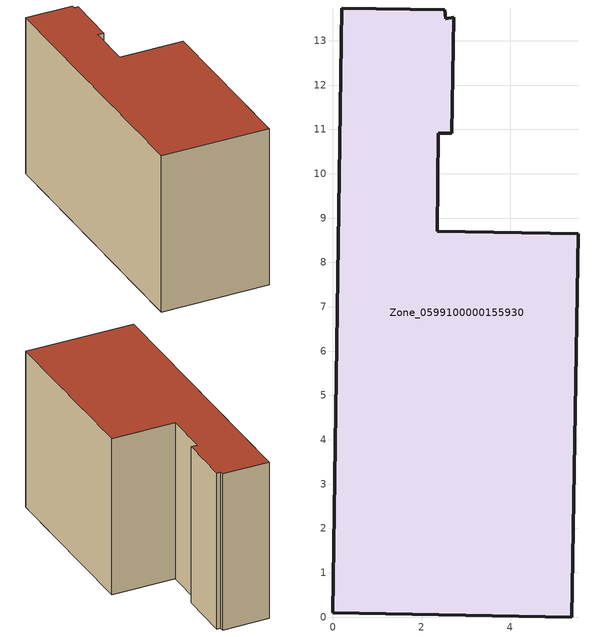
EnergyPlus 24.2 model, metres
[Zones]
Zone_0599100000155930
 floor ground (C_G): 0,0.1 0.2,13.74 2.52,13.7 2.55,13.49 2.73,13.54 2.68,10.91 2.38,10.91 2.35,8.7 5.53,8.65 5.39,0 z0
 wall outside (C_F): 0.2,13.74 0,0.1 5.39,0 5.53,8.65 2.35,8.7 2.38,10.91 2.68,10.91 2.73,13.54 2.55,13.49 2.52,13.7 0.2,13.74 z0:8.14
 roof outside (C_R): 2.38,10.91 2.68,10.91 2.73,13.54 2.55,13.49 2.52,13.7 0.2,13.74 0,0.1 5.39,0 5.53,8.65 2.35,8.7 z8.14
[BUILDING]
Pand.0599100000155930: North Axis=0; Terrain=City; Loads Convergence Tolerance Value=0.04; Temperature Convergence Tolerance Value=0.4; Solar Distribution=FullExterior; Maximum Number of Warmup Days=25; Minimum Number of Warmup Days=1
[Site:Location]
Rotterdam.The.Hague.AP_ZH_NLD Design_Conditions: Latitude=51.96; Longitude=4.45; Time Zone=1; Elevation=-4.5
[SITE:GROUNDTEMPERATURE:BUILDINGSURFACE]
18, 18, 18, 18, 18, 18, 18, 18, 18, 18, 18, 18
[MATERIAL] Thermal Absorptance=0.9; Solar Absorptance=0.7; Visible Absorptance=0.7
Name | Roughness | Thickness | Conductivity | Density | Specific Heat
G.TI.1975-1991 | MediumSmooth | 0.15 | 0.288461 | 540 | 1210
F.TI.1975-1991 | Rough | 0.3 | 0.230769 | 1920 | 840
R.TI.1975-1991 | MediumRough | 0.2 | 0.153846 | 1500 | 1000
[CONSTRUCTION]
C_G: G.TI.1975-1991
C_F: F.TI.1975-1991
C_R: R.TI.1975-1991
[ZONE]
Zone_0599100000155930: Type=1; Multiplier=1; Ceiling Height=Autocalculate; Volume=Autocalculate; Floor Area=autocalculate; Part of Total Floor Area=Yes
[ZONEINFILTRATION:DESIGNFLOWRATE]
Infil_Zone_0599100000155930: Zone or ZoneList or Space or SpaceList=Zone_0599100000155930; Schedule=AlwaysOn; Design Flow Rate Calculation Method=Flow/Area; Flow Rate per Floor Area=0.003; Constant Term Coefficient=1; Temperature Term Coefficient=0; Velocity Term Coefficient=0; Velocity Squared Term Coefficient=0
[HVACTEMPLATE:ZONE:IDEALLOADSAIRSYSTEM]
Zone_0599100000155930: Maximum Heating Supply Air Temperature=50; Minimum Cooling Supply Air Temperature=13; Maximum Heating Supply Air Humidity Ratio=0.0156; Minimum Cooling Supply Air Humidity Ratio=0.0077; Heating Limit=NoLimit; Cooling Limit=NoLimit; Dehumidification Control Type=ConstantSensibleHeatRatio; Cooling Sensible Heat Ratio=0.7; Dehumidification Setpoint=60; Humidification Control Type=None; Humidification Setpoint=30; Outdoor Air Method=None; Outdoor Air Flow Rate per Person=0.00944; Outdoor Air Flow Rate per Zone Floor Area=0; Outdoor Air Flow Rate per Zone=0; Demand Controlled Ventilation Type=None; Outdoor Air Economizer Type=NoEconomizer; Heat Recovery Type=None; Sensible Heat Recovery Effectiveness=0.7; Latent Heat Recovery Effectiveness=0.65
[ZONECONTROL:THERMOSTAT]
ThermostatControl_Zone_0599100000155930: Zone or ZoneList=Zone_0599100000155930; Control Type Schedule=DualSetpointControlType; Control 1=Thermostat_Zone_0599100000155930; Temperature Difference Between Cutout And Setpoint=0
[THERMOSTATSETPOINT:DUALSETPOINT]
Thermostat_Zone_0599100000155930: Heating Setpoint Temperature Schedule=HeatingSetpoint_Zone_0599100000155930; Cooling Setpoint Temperature Schedule=CoolingSetpoint_Zone_0599100000155930
[SCHEDULE:COMPACT]
HeatingSetpoint_Zone_0599100000155930: Through: 12/31, For: AllDays, Until: 24:00, 21
CoolingSetpoint_Zone_0599100000155930: Through: 12/31, For: AllDays, Until: 24:00, 24
DualSetpointControlType: Through: 12/31, For: AllDays, Until: 24:00, 4
AlwaysOn: Through: 12/31, For: AllDays, Until: 24:00, 1
